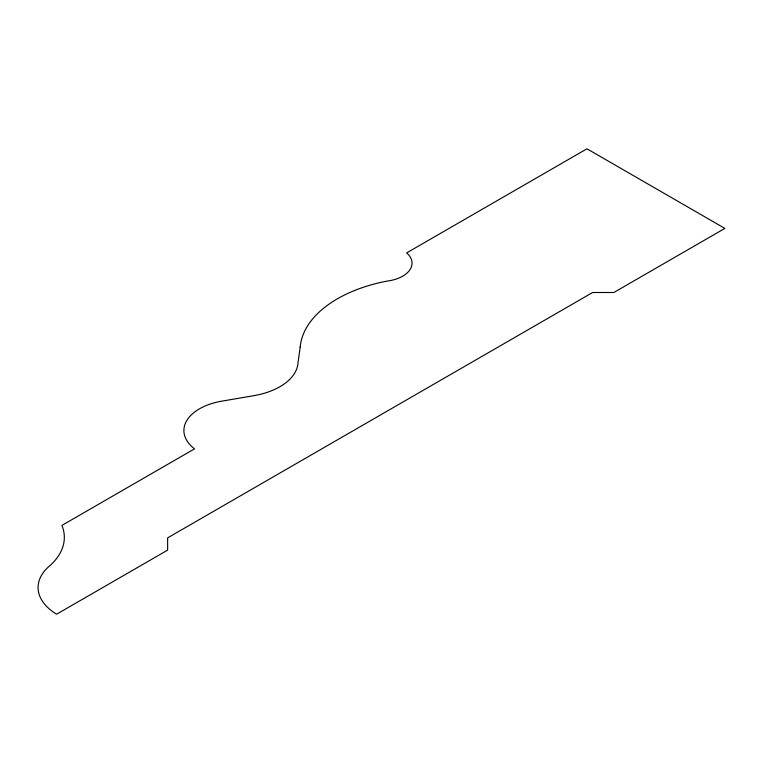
<?xml version="1.0" encoding="UTF-8"?>
<svg xmlns="http://www.w3.org/2000/svg" width="763" height="763" viewBox="0 0 763 763"><rect width="100%" height="100%" fill="white"/><g stroke="black" fill="none" stroke-linecap="round" stroke-linejoin="round"><path stroke-width="1.14" d="M300.193 346.993L298.037 362.644A61.784 35.67 0 0 1 253.85 395.663L221.871 401.138A53.038 30.615 0 0 0 194.508 448.863L61.927 525.411A90.463 52.227 0 0 1 50.53 565.106A66.839 38.589 0 0 0 56.624 614.205L167.631 550.113L167.631 537.867L592.632 292.496L613.843 292.496L724.85 228.404L586.966 148.795L406.65 252.906A31.874 18.398 0 0 1 387.099 281.108L380.737 282.396A127.564 73.649 0 0 0 300.193 346.993"/></g></svg>
